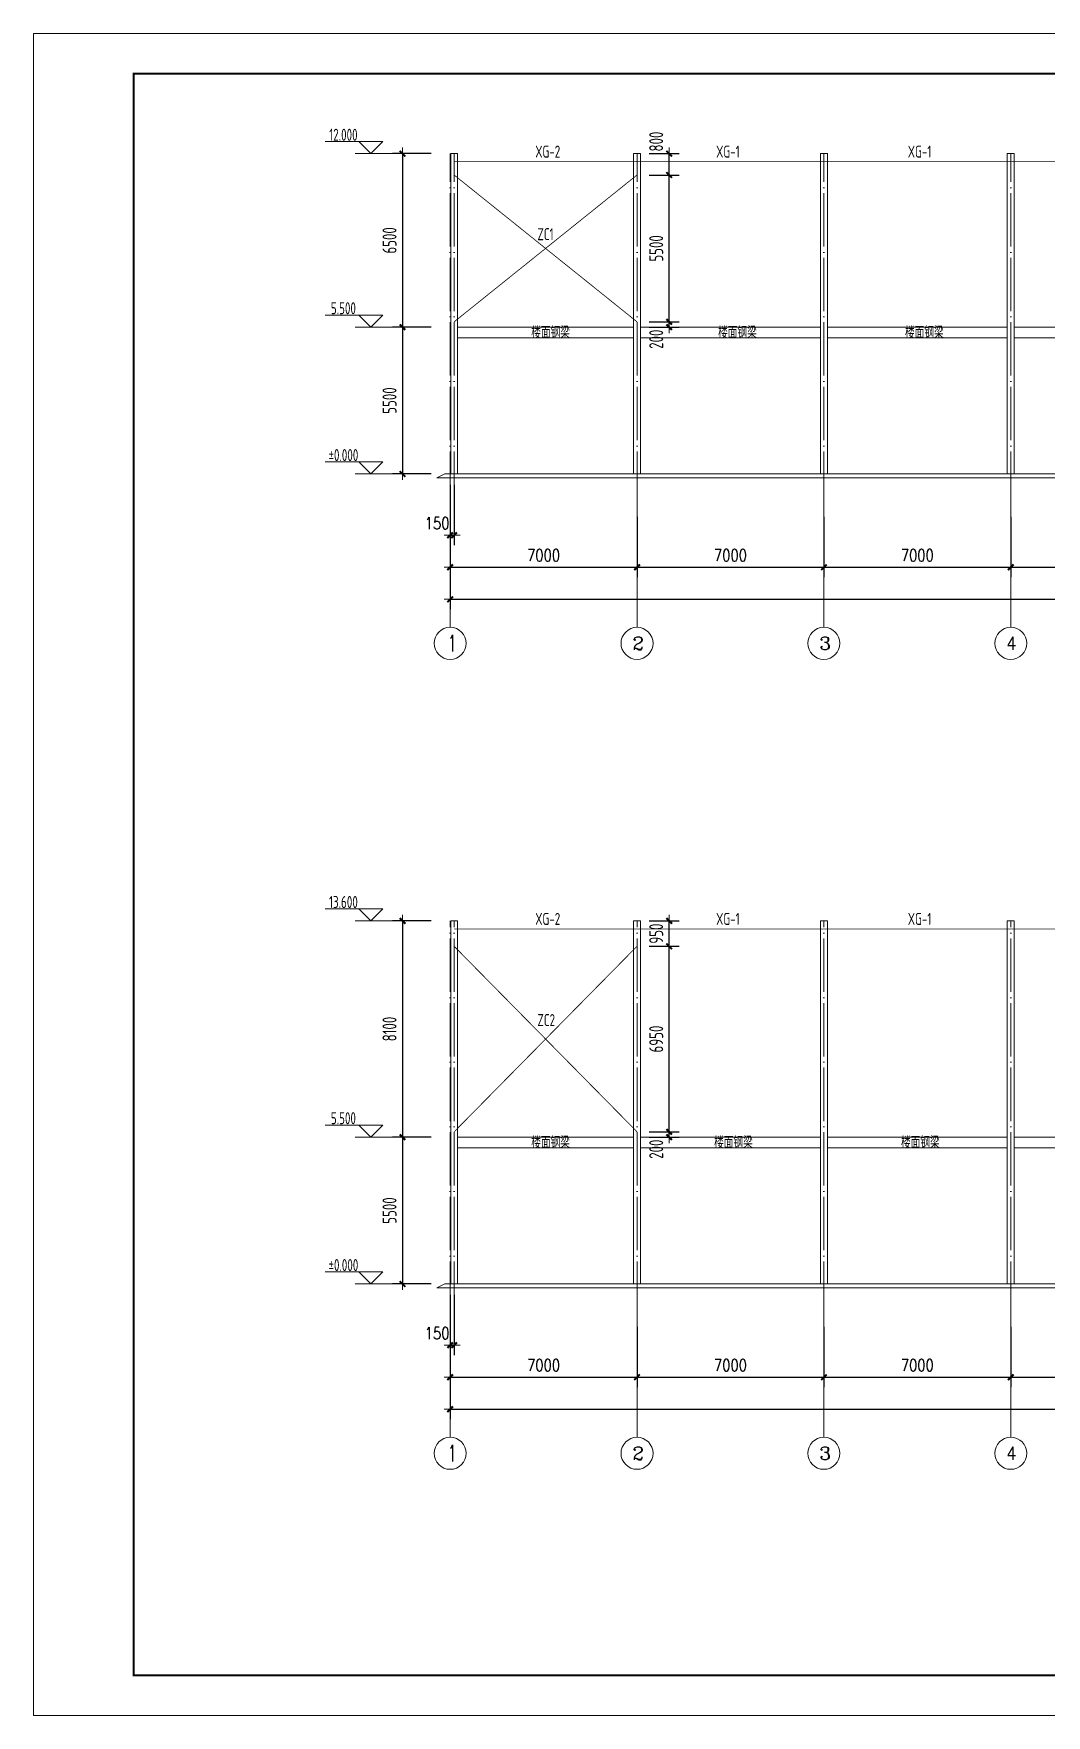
# Model space of a CAD drawing. Header units: millimetres. Extents: x 19781 to 898973, y -947928 to -267362.
# Drawn here: x 293748 to 331684, y -570478 to -507478 of the extents above; entities that cross this region are included whole.
import ezdxf
from ezdxf.enums import TextEntityAlignment as Align

# ---------------------------------------------------------------- set-up
doc = ezdxf.new("R2010")
doc.units = ezdxf.units.MM
doc.header["$LTSCALE"] = 100
doc.linetypes.add('DOTE', pattern=[2.42, 2, -0.2, 0.02, -0.2])
doc.layers.get('0').update_dxf_attribs({"lineweight": 18})
for name, color, linetype, lineweight in [('10', 7, 'Continuous', 18), ('11000', 4, 'Continuous', 18), ('AXIS', 3, 'Continuous', 18), ('AXIS_TEXT', 7, 'Continuous', 18), ('BORDER', 7, 'Continuous', 18), ('DOTE', 1, 'DOTE', 18), ('PUB_DIM', 3, 'Continuous', 18), ('PUB_TEXT', 7, 'Continuous', 18), ('数字', 3, 'Continuous', 20), ('系杆支撑', 2, 'Continuous', 18), ('钢梁', 4, 'Continuous', 5)]:
    doc.layers.add(name, color=color, linetype=linetype, lineweight=lineweight)
doc.styles.add('_TCH_AXIS', font='complex.shx', dxfattribs={"bigfont": 'gbcbig.shx'})
doc.styles.add('COMPLEX', font='complex.shx', dxfattribs={"bigfont": 'gbcbig.shx'})
doc.styles.add('dim_font', font='simplex.shx', dxfattribs={"width": 0.8, "bigfont": 'gbcbig.shx'})
doc.styles.add('TSSD_REIN', font='tssdeng.shx', dxfattribs={"width": 0.7, "bigfont": 'hztxt.shx'})
doc.dimstyles.new('DIMN150', dxfattribs={"dimscale": 1.5, "dimtxt": 300, "dimasz": 1, "dimexe": 250, "dimexo": 300, "dimgap": 150, "dimtad": 1, "dimdec": 0, "dimzin": 0, "dimdsep": 46, "dimtxsty": 'dim_font', "dimblk": '_CAXARROW', "dimcen": 0.09, "dimdle": 2, "dimclrt": 7, "dimadec": 0, "dimazin": 0, "dimtfac": 1, "dimtdec": 0, "dimtix": 1, "dimtmove": 2, "dimatfit": 3, "dimfxl": 1, "dimtolj": 1, "dimtzin": 0, "dimarcsym": 0})

# ---------------------------------------------------------------- blocks, each defined once
blk = doc.blocks.new('_AXISO')
blk.add_circle((0, 0), 0.5)
at = {"layer": 'AXIS_TEXT', "style": 'COMPLEX', "width": 1.04167}
blk.add_attdef('A', (-0.25, -0.28), '', height=0.56, dxfattribs=at)
blk = doc.blocks.new('_DIMX')
blk.add_line((-150, 0), (150, 0))
blk.add_lwpolyline([(-70, -70, 50, 50, 0), (70, 70, 50, 50, 0)], format="xyseb")
blk = doc.blocks.new('*X729')
at = {"layer": 'AXIS', "color": 0, "lineweight": -2, "transparency": 16777216}
for p, q in [((309350, -525581), (309350, -527843)), ((316350, -525581), (316350, -527843)), ((309352, -527468), (316349, -527468))]:
    blk.add_line(p, q, dxfattribs=at)
at = {"layer": 'AXIS', "color": 0, "lineweight": -2, "transparency": 16777216, "xscale": 1.5, "yscale": 1.5, "zscale": 1.5, "rotation": 180}
blk.add_blockref('_DIMX', (309350, -527468), dxfattribs=at)
at = {"layer": 'AXIS', "color": 0, "lineweight": -2, "transparency": 16777216, "xscale": 1.5, "yscale": 1.5, "zscale": 1.5}
blk.add_blockref('_DIMX', (316350, -527468), dxfattribs=at)
at = {"layer": 'AXIS', "color": 7, "transparency": 16777216, "insert": (312850, -527018), "char_height": 450, "width": 3805.71, "attachment_point": 5, "style": 'dim_font'}
blk.add_mtext('7000', dxfattribs=at)
blk = doc.blocks.new('_CAXARROW')
blk.add_hatch(color=0).paths.add_polyline_path([(0, 0), (-1, 0.125), (-1, -0.125)], flags=0)
blk = doc.blocks.new('*X730')
at = {"layer": 'AXIS', "color": 0, "lineweight": -2, "transparency": 16777216}
for p, q in [((316350, -525581), (316350, -527843)), ((323350, -525581), (323350, -527843)), ((316352, -527468), (323349, -527468))]:
    blk.add_line(p, q, dxfattribs=at)
at = {"layer": 'AXIS', "color": 0, "lineweight": -2, "transparency": 16777216, "xscale": 1.5, "yscale": 1.5, "zscale": 1.5, "rotation": 180}
blk.add_blockref('_DIMX', (316350, -527468), dxfattribs=at)
at = {"layer": 'AXIS', "color": 0, "lineweight": -2, "transparency": 16777216, "xscale": 1.5, "yscale": 1.5, "zscale": 1.5}
blk.add_blockref('_DIMX', (323350, -527468), dxfattribs=at)
at = {"layer": 'AXIS', "color": 7, "transparency": 16777216, "insert": (319850, -527018), "char_height": 450, "width": 3805.71, "attachment_point": 5, "style": 'dim_font'}
blk.add_mtext('7000', dxfattribs=at)
blk = doc.blocks.new('*X731')
at = {"layer": 'AXIS', "color": 0, "lineweight": -2, "transparency": 16777216}
for p, q in [((323350, -525581), (323350, -527843)), ((330350, -525581), (330350, -527843)), ((323352, -527468), (330349, -527468))]:
    blk.add_line(p, q, dxfattribs=at)
at = {"layer": 'AXIS', "color": 0, "lineweight": -2, "transparency": 16777216, "xscale": 1.5, "yscale": 1.5, "zscale": 1.5, "rotation": 180}
blk.add_blockref('_DIMX', (323350, -527468), dxfattribs=at)
at = {"layer": 'AXIS', "color": 0, "lineweight": -2, "transparency": 16777216, "xscale": 1.5, "yscale": 1.5, "zscale": 1.5}
blk.add_blockref('_DIMX', (330350, -527468), dxfattribs=at)
at = {"layer": 'AXIS', "color": 7, "transparency": 16777216, "insert": (326850, -527018), "char_height": 450, "width": 3805.71, "attachment_point": 5, "style": 'dim_font'}
blk.add_mtext('7000', dxfattribs=at)
blk = doc.blocks.new('*X732')
at = {"layer": 'AXIS', "color": 0, "lineweight": -2, "transparency": 16777216}
for p, q in [((330350, -525581), (330350, -527843)), ((337350, -525581), (337350, -527843)), ((330352, -527468), (337349, -527468))]:
    blk.add_line(p, q, dxfattribs=at)
at = {"layer": 'AXIS', "color": 0, "lineweight": -2, "transparency": 16777216, "xscale": 1.5, "yscale": 1.5, "zscale": 1.5, "rotation": 180}
blk.add_blockref('_DIMX', (330350, -527468), dxfattribs=at)
at = {"layer": 'AXIS', "color": 0, "lineweight": -2, "transparency": 16777216, "xscale": 1.5, "yscale": 1.5, "zscale": 1.5}
blk.add_blockref('_DIMX', (337350, -527468), dxfattribs=at)
at = {"layer": 'AXIS', "color": 7, "transparency": 16777216, "insert": (333850, -527018), "char_height": 450, "width": 3805.71, "attachment_point": 5, "style": 'dim_font'}
blk.add_mtext('7000', dxfattribs=at)
blk = doc.blocks.new('*X743')
at = {"layer": 'AXIS', "color": 0, "lineweight": -2, "transparency": 16777216}
for p, q in [((309350, -525881), (309350, -529043)), ((407350, -525881), (407350, -529043)), ((309352, -528668), (407349, -528668))]:
    blk.add_line(p, q, dxfattribs=at)
at = {"layer": 'AXIS', "color": 0, "lineweight": -2, "transparency": 16777216, "xscale": 1.5, "yscale": 1.5, "zscale": 1.5, "rotation": 180}
blk.add_blockref('_DIMX', (309350, -528668), dxfattribs=at)
at = {"layer": 'AXIS', "color": 0, "lineweight": -2, "transparency": 16777216, "xscale": 1.5, "yscale": 1.5, "zscale": 1.5}
blk.add_blockref('_DIMX', (407350, -528668), dxfattribs=at)
at = {"layer": 'AXIS', "color": 7, "transparency": 16777216, "insert": (358350, -528218), "char_height": 450, "width": 4834.29, "attachment_point": 5, "style": 'dim_font'}
blk.add_mtext('98000', dxfattribs=at)
blk = doc.blocks.new('*X744')
at = {"layer": 'AXIS', "color": 0, "lineweight": -2, "transparency": 16777216}
for p, q in [((309350, -524381), (309350, -526643)), ((309500, -524381), (309500, -526643)), ((309349, -526268), (309347, -526268)), ((309350, -526268), (309500, -526268)), ((309502, -526268), (309503, -526268))]:
    blk.add_line(p, q, dxfattribs=at)
at = {"layer": 'AXIS', "color": 0, "lineweight": -2, "transparency": 16777216, "xscale": 1.5, "yscale": 1.5, "zscale": 1.5}
blk.add_blockref('_DIMX', (309350, -526268), dxfattribs=at)
at = {"layer": 'AXIS', "color": 0, "lineweight": -2, "transparency": 16777216, "xscale": 1.5, "yscale": 1.5, "zscale": 1.5, "rotation": 180}
blk.add_blockref('_DIMX', (309500, -526268), dxfattribs=at)
at = {"layer": 'AXIS', "color": 7, "transparency": 16777216, "insert": (308862, -525818), "char_height": 450, "width": 2622.86, "attachment_point": 5, "style": 'dim_font'}
blk.add_mtext('150', dxfattribs=at)
blk = doc.blocks.new('*X882')
at = {"layer": 'AXIS', "color": 0, "lineweight": -2, "transparency": 16777216}
for p, q in [((308638, -511974), (307191, -511974)), ((307566, -511975), (307566, -518472)), ((308638, -518474), (307191, -518474))]:
    blk.add_line(p, q, dxfattribs=at)
at = {"layer": 'AXIS', "color": 0, "lineweight": -2, "transparency": 16777216, "xscale": 1.5, "yscale": 1.5, "zscale": 1.5}
for p, rotation in [((307566, -511974), 90), ((307566, -518474), 270)]:
    blk.add_blockref('_DIMX', p, dxfattribs=dict(at, rotation=rotation))
at = {"layer": 'AXIS', "color": 7, "transparency": 16777216, "insert": (307079, -515224), "char_height": 525, "width": 3832.5, "attachment_point": 5, "rotation": 90, "style": 'TSSD_REIN'}
blk.add_mtext('6500', dxfattribs=at)
blk = doc.blocks.new('*X883')
at = {"layer": 'AXIS', "color": 0, "lineweight": -2, "transparency": 16777216}
for p, q in [((308638, -518474), (307191, -518474)), ((307566, -518475), (307566, -523972)), ((308638, -523974), (307191, -523974))]:
    blk.add_line(p, q, dxfattribs=at)
at = {"layer": 'AXIS', "color": 0, "lineweight": -2, "transparency": 16777216, "xscale": 1.5, "yscale": 1.5, "zscale": 1.5}
for p, rotation in [((307566, -518474), 90), ((307566, -523974), 270)]:
    blk.add_blockref('_DIMX', p, dxfattribs=dict(at, rotation=rotation))
at = {"layer": 'AXIS', "color": 7, "transparency": 16777216, "insert": (307079, -521224), "char_height": 525, "width": 3885, "attachment_point": 5, "rotation": 90, "style": 'TSSD_REIN'}
blk.add_mtext('5500', dxfattribs=at)
blk = doc.blocks.new('*X884')
at = {"layer": 'AXIS', "color": 0, "lineweight": -2, "transparency": 16777216}
for p, q in [((316800, -511974), (317930, -511974)), ((317555, -512772), (317555, -511976)), ((316800, -512774), (317930, -512774))]:
    blk.add_line(p, q, dxfattribs=at)
at = {"layer": 'AXIS', "color": 0, "lineweight": -2, "transparency": 16777216, "xscale": 1.5, "yscale": 1.5, "zscale": 1.5}
for p, rotation in [((317555, -511974), 90), ((317555, -512774), 270)]:
    blk.add_blockref('_DIMX', p, dxfattribs=dict(at, rotation=rotation))
at = {"layer": 'AXIS', "color": 7, "transparency": 16777216, "insert": (317068, -511522), "char_height": 525, "width": 2835, "attachment_point": 5, "rotation": 90, "style": 'TSSD_REIN'}
blk.add_mtext('800', dxfattribs=at)
blk = doc.blocks.new('*X885')
at = {"layer": 'AXIS', "color": 0, "lineweight": -2, "transparency": 16777216}
for p, q in [((316800, -512774), (317930, -512774)), ((317555, -518272), (317555, -512776)), ((316800, -518274), (317930, -518274))]:
    blk.add_line(p, q, dxfattribs=at)
at = {"layer": 'AXIS', "color": 0, "lineweight": -2, "transparency": 16777216, "xscale": 1.5, "yscale": 1.5, "zscale": 1.5}
for p, rotation in [((317555, -512774), 90), ((317555, -518274), 270)]:
    blk.add_blockref('_DIMX', p, dxfattribs=dict(at, rotation=rotation))
at = {"layer": 'AXIS', "color": 7, "transparency": 16777216, "insert": (317068, -515524), "char_height": 525, "width": 3885, "attachment_point": 5, "rotation": 90, "style": 'TSSD_REIN'}
blk.add_mtext('5500', dxfattribs=at)
blk = doc.blocks.new('*X886')
at = {"layer": 'AXIS', "color": 0, "lineweight": -2, "transparency": 16777216}
for p, q in [((316800, -518274), (317930, -518274)), ((316800, -518474), (317930, -518474)), ((317555, -518272), (317555, -518271)), ((317555, -518474), (317555, -518274)), ((317555, -518476), (317555, -518477))]:
    blk.add_line(p, q, dxfattribs=at)
at = {"layer": 'AXIS', "color": 0, "lineweight": -2, "transparency": 16777216, "xscale": 1.5, "yscale": 1.5, "zscale": 1.5}
for p, rotation in [((317555, -518274), 270), ((317555, -518474), 90)]:
    blk.add_blockref('_DIMX', p, dxfattribs=dict(at, rotation=rotation))
at = {"layer": 'AXIS', "color": 7, "transparency": 16777216, "insert": (317068, -518926), "char_height": 525, "width": 2835, "attachment_point": 5, "rotation": 90, "style": 'TSSD_REIN'}
blk.add_mtext('200', dxfattribs=at)
blk = doc.blocks.new('*X887')
at = {"layer": 'AXIS', "color": 0, "lineweight": -2, "transparency": 16777216}
for p, q in [((309350, -555924), (309350, -558186)), ((316350, -555924), (316350, -558186)), ((309352, -557811), (316349, -557811))]:
    blk.add_line(p, q, dxfattribs=at)
at = {"layer": 'AXIS', "color": 0, "lineweight": -2, "transparency": 16777216, "xscale": 1.5, "yscale": 1.5, "zscale": 1.5, "rotation": 180}
blk.add_blockref('_DIMX', (309350, -557811), dxfattribs=at)
at = {"layer": 'AXIS', "color": 0, "lineweight": -2, "transparency": 16777216, "xscale": 1.5, "yscale": 1.5, "zscale": 1.5}
blk.add_blockref('_DIMX', (316350, -557811), dxfattribs=at)
at = {"layer": 'AXIS', "color": 7, "transparency": 16777216, "insert": (312850, -557361), "char_height": 450, "width": 3805.71, "attachment_point": 5, "style": 'dim_font'}
blk.add_mtext('7000', dxfattribs=at)
blk = doc.blocks.new('*X888')
at = {"layer": 'AXIS', "color": 0, "lineweight": -2, "transparency": 16777216}
for p, q in [((316350, -555924), (316350, -558186)), ((323350, -555924), (323350, -558186)), ((316352, -557811), (323349, -557811))]:
    blk.add_line(p, q, dxfattribs=at)
at = {"layer": 'AXIS', "color": 0, "lineweight": -2, "transparency": 16777216, "xscale": 1.5, "yscale": 1.5, "zscale": 1.5, "rotation": 180}
blk.add_blockref('_DIMX', (316350, -557811), dxfattribs=at)
at = {"layer": 'AXIS', "color": 0, "lineweight": -2, "transparency": 16777216, "xscale": 1.5, "yscale": 1.5, "zscale": 1.5}
blk.add_blockref('_DIMX', (323350, -557811), dxfattribs=at)
at = {"layer": 'AXIS', "color": 7, "transparency": 16777216, "insert": (319850, -557361), "char_height": 450, "width": 3805.71, "attachment_point": 5, "style": 'dim_font'}
blk.add_mtext('7000', dxfattribs=at)
blk = doc.blocks.new('*X889')
at = {"layer": 'AXIS', "color": 0, "lineweight": -2, "transparency": 16777216}
for p, q in [((323350, -555924), (323350, -558186)), ((330350, -555924), (330350, -558186)), ((323352, -557811), (330349, -557811))]:
    blk.add_line(p, q, dxfattribs=at)
at = {"layer": 'AXIS', "color": 0, "lineweight": -2, "transparency": 16777216, "xscale": 1.5, "yscale": 1.5, "zscale": 1.5, "rotation": 180}
blk.add_blockref('_DIMX', (323350, -557811), dxfattribs=at)
at = {"layer": 'AXIS', "color": 0, "lineweight": -2, "transparency": 16777216, "xscale": 1.5, "yscale": 1.5, "zscale": 1.5}
blk.add_blockref('_DIMX', (330350, -557811), dxfattribs=at)
at = {"layer": 'AXIS', "color": 7, "transparency": 16777216, "insert": (326850, -557361), "char_height": 450, "width": 3805.71, "attachment_point": 5, "style": 'dim_font'}
blk.add_mtext('7000', dxfattribs=at)
blk = doc.blocks.new('*X890')
at = {"layer": 'AXIS', "color": 0, "lineweight": -2, "transparency": 16777216}
for p, q in [((330350, -555924), (330350, -558186)), ((337350, -555924), (337350, -558186)), ((330352, -557811), (337349, -557811))]:
    blk.add_line(p, q, dxfattribs=at)
at = {"layer": 'AXIS', "color": 0, "lineweight": -2, "transparency": 16777216, "xscale": 1.5, "yscale": 1.5, "zscale": 1.5, "rotation": 180}
blk.add_blockref('_DIMX', (330350, -557811), dxfattribs=at)
at = {"layer": 'AXIS', "color": 0, "lineweight": -2, "transparency": 16777216, "xscale": 1.5, "yscale": 1.5, "zscale": 1.5}
blk.add_blockref('_DIMX', (337350, -557811), dxfattribs=at)
at = {"layer": 'AXIS', "color": 7, "transparency": 16777216, "insert": (333850, -557361), "char_height": 450, "width": 3805.71, "attachment_point": 5, "style": 'dim_font'}
blk.add_mtext('7000', dxfattribs=at)
blk = doc.blocks.new('*X901')
at = {"layer": 'AXIS', "color": 0, "lineweight": -2, "transparency": 16777216}
for p, q in [((309350, -556224), (309350, -559386)), ((407350, -556224), (407350, -559386)), ((309352, -559011), (407349, -559011))]:
    blk.add_line(p, q, dxfattribs=at)
at = {"layer": 'AXIS', "color": 0, "lineweight": -2, "transparency": 16777216, "xscale": 1.5, "yscale": 1.5, "zscale": 1.5, "rotation": 180}
blk.add_blockref('_DIMX', (309350, -559011), dxfattribs=at)
at = {"layer": 'AXIS', "color": 0, "lineweight": -2, "transparency": 16777216, "xscale": 1.5, "yscale": 1.5, "zscale": 1.5}
blk.add_blockref('_DIMX', (407350, -559011), dxfattribs=at)
at = {"layer": 'AXIS', "color": 7, "transparency": 16777216, "insert": (358350, -558561), "char_height": 450, "width": 4834.29, "attachment_point": 5, "style": 'dim_font'}
blk.add_mtext('98000', dxfattribs=at)
blk = doc.blocks.new('*X902')
at = {"layer": 'AXIS', "color": 0, "lineweight": -2, "transparency": 16777216}
for p, q in [((309350, -554724), (309350, -556986)), ((309500, -554724), (309500, -556986)), ((309349, -556611), (309347, -556611)), ((309350, -556611), (309500, -556611)), ((309502, -556611), (309503, -556611))]:
    blk.add_line(p, q, dxfattribs=at)
at = {"layer": 'AXIS', "color": 0, "lineweight": -2, "transparency": 16777216, "xscale": 1.5, "yscale": 1.5, "zscale": 1.5}
blk.add_blockref('_DIMX', (309350, -556611), dxfattribs=at)
at = {"layer": 'AXIS', "color": 0, "lineweight": -2, "transparency": 16777216, "xscale": 1.5, "yscale": 1.5, "zscale": 1.5, "rotation": 180}
blk.add_blockref('_DIMX', (309500, -556611), dxfattribs=at)
at = {"layer": 'AXIS', "color": 7, "transparency": 16777216, "insert": (308862, -556161), "char_height": 450, "width": 2622.86, "attachment_point": 5, "style": 'dim_font'}
blk.add_mtext('150', dxfattribs=at)
blk = doc.blocks.new('*X904')
at = {"layer": 'AXIS', "color": 0, "lineweight": -2, "transparency": 16777216}
for p, q in [((308638, -540717), (307191, -540717)), ((307566, -540718), (307566, -548815)), ((308638, -548817), (307191, -548817))]:
    blk.add_line(p, q, dxfattribs=at)
at = {"layer": 'AXIS', "color": 0, "lineweight": -2, "transparency": 16777216, "xscale": 1.5, "yscale": 1.5, "zscale": 1.5}
for p, rotation in [((307566, -540717), 90), ((307566, -548817), 270)]:
    blk.add_blockref('_DIMX', p, dxfattribs=dict(at, rotation=rotation))
at = {"layer": 'AXIS', "color": 7, "transparency": 16777216, "insert": (307079, -544767), "char_height": 525, "width": 3885, "attachment_point": 5, "rotation": 90, "style": 'TSSD_REIN'}
blk.add_mtext('8100', dxfattribs=at)
blk = doc.blocks.new('*X905')
at = {"layer": 'AXIS', "color": 0, "lineweight": -2, "transparency": 16777216}
for p, q in [((308638, -548817), (307191, -548817)), ((307566, -548818), (307566, -554316)), ((308638, -554317), (307191, -554317))]:
    blk.add_line(p, q, dxfattribs=at)
at = {"layer": 'AXIS', "color": 0, "lineweight": -2, "transparency": 16777216, "xscale": 1.5, "yscale": 1.5, "zscale": 1.5}
for p, rotation in [((307566, -548817), 90), ((307566, -554317), 270)]:
    blk.add_blockref('_DIMX', p, dxfattribs=dict(at, rotation=rotation))
at = {"layer": 'AXIS', "color": 7, "transparency": 16777216, "insert": (307079, -551567), "char_height": 525, "width": 3885, "attachment_point": 5, "rotation": 90, "style": 'TSSD_REIN'}
blk.add_mtext('5500', dxfattribs=at)
blk = doc.blocks.new('*X906')
at = {"layer": 'AXIS', "color": 0, "lineweight": -2, "transparency": 16777216}
for p, q in [((316800, -541667), (317930, -541667)), ((317555, -548616), (317555, -541668)), ((316800, -548617), (317930, -548617))]:
    blk.add_line(p, q, dxfattribs=at)
at = {"layer": 'AXIS', "color": 0, "lineweight": -2, "transparency": 16777216, "xscale": 1.5, "yscale": 1.5, "zscale": 1.5}
for p, rotation in [((317555, -541667), 90), ((317555, -548617), 270)]:
    blk.add_blockref('_DIMX', p, dxfattribs=dict(at, rotation=rotation))
at = {"layer": 'AXIS', "color": 7, "transparency": 16777216, "insert": (317068, -545142), "char_height": 525, "width": 3832.5, "attachment_point": 5, "rotation": 90, "style": 'TSSD_REIN'}
blk.add_mtext('6950', dxfattribs=at)
blk = doc.blocks.new('*X907')
at = {"layer": 'AXIS', "color": 0, "lineweight": -2, "transparency": 16777216}
for p, q in [((316800, -548617), (317930, -548617)), ((317555, -548616), (317555, -548614)), ((317555, -548817), (317555, -548617)), ((316800, -548817), (317930, -548817)), ((317555, -548818), (317555, -548820))]:
    blk.add_line(p, q, dxfattribs=at)
at = {"layer": 'AXIS', "color": 0, "lineweight": -2, "transparency": 16777216, "xscale": 1.5, "yscale": 1.5, "zscale": 1.5}
for p, rotation in [((317555, -548617), 270), ((317555, -548817), 90)]:
    blk.add_blockref('_DIMX', p, dxfattribs=dict(at, rotation=rotation))
at = {"layer": 'AXIS', "color": 7, "transparency": 16777216, "insert": (317068, -549269), "char_height": 525, "width": 2835, "attachment_point": 5, "rotation": 90, "style": 'TSSD_REIN'}
blk.add_mtext('200', dxfattribs=at)
blk = doc.blocks.new('*X908')
at = {"layer": 'AXIS', "color": 0, "lineweight": -2, "transparency": 16777216}
for p, q in [((316800, -540717), (317930, -540717)), ((317555, -540716), (317555, -540714)), ((317555, -541667), (317555, -540717)), ((316800, -541667), (317930, -541667)), ((317555, -541668), (317555, -541670))]:
    blk.add_line(p, q, dxfattribs=at)
at = {"layer": 'AXIS', "color": 0, "lineweight": -2, "transparency": 16777216, "xscale": 1.5, "yscale": 1.5, "zscale": 1.5}
for p, rotation in [((317555, -540717), 270), ((317555, -541667), 90)]:
    blk.add_blockref('_DIMX', p, dxfattribs=dict(at, rotation=rotation))
at = {"layer": 'AXIS', "color": 7, "transparency": 16777216, "insert": (317068, -541192), "char_height": 525, "width": 2835, "attachment_point": 5, "rotation": 90, "style": 'TSSD_REIN'}
blk.add_mtext('950', dxfattribs=at)

msp = doc.modelspace()

# ---------------------------------------------------------------- linework, layer by layer
at = {"layer": '10', "ltscale": 100}
for points in [[(309370.21, -511974), (309630.21, -511974), (309630.21, -523974), (309370.21, -523974)], [(316220.21, -511974), (316480.21, -511974), (316480.21, -523974), (316220.21, -523974)], [(323220.21, -511974), (323480.21, -511974), (323480.21, -523974), (323220.21, -523974)], [(330220.21, -511974), (330480.21, -511974), (330480.21, -523974), (330220.21, -523974)], [(309370.21, -540717), (309630.21, -540717), (309630.21, -554317), (309370.21, -554317)], [(316220.21, -540717), (316480.21, -540717), (316480.21, -554317), (316220.21, -554317)], [(323220.21, -540717), (323480.21, -540717), (323480.21, -554317), (323220.21, -554317)], [(330220.21, -540717), (330480.21, -540717), (330480.21, -554317), (330220.21, -554317)]]:
    msp.add_lwpolyline(points, close=True, dxfattribs=at)
at = {"layer": '11000', "ltscale": 100}
for points in [[(309150.21, -523974), (407550.21, -523974), (407850.21, -524124), (308850.21, -524124)], [(309150.21, -554317), (407550.21, -554317), (407850.21, -554467), (308850.21, -554467)]]:
    msp.add_lwpolyline(points, close=True, dxfattribs=at)
at = {"layer": 'AXIS'}
for p, q in [((309350.21, -525131), (309350.21, -529718)), ((316350.21, -525131), (316350.21, -529718)), ((323350.21, -525131), (323350.21, -529718)), ((330350.21, -525131), (330350.21, -529718)), ((309350.21, -555474), (309350.21, -560061)), ((316350.21, -555474), (316350.21, -560061)), ((323350.21, -555474), (323350.21, -560061)), ((330350.21, -555474), (330350.21, -560061))]:
    msp.add_line(p, q, dxfattribs=at)
at = {"layer": 'BORDER'}
msp.add_lwpolyline([(293748, -570478), (293748, -507478), (427398, -507478), (427398, -570478)], close=True, dxfattribs=at)
msp.add_lwpolyline([(297498, -568978, 75, 75, 0), (297498, -508978, 75, 75, 0), (425898, -508978, 75, 75, 0), (425898, -568978, 75, 75, 0)], format="xyseb", close=True, dxfattribs=at)
at = {"layer": 'DOTE', "linetype": 'DOTE', "ltscale": 10}
for p, q in [((309350.21, -525131), (309350.21, -511974)), ((309500.21, -525131), (309500.21, -511974)), ((316350.21, -525131), (316350.21, -511974)), ((323350.21, -525131), (323350.21, -511974)), ((330350.21, -525131), (330350.21, -511974)), ((309350.21, -555474), (309350.21, -540717)), ((309500.21, -555474), (309500.21, -540717)), ((316350.21, -555474), (316350.21, -540717)), ((323350.21, -555474), (323350.21, -540717)), ((330350.21, -555474), (330350.21, -540717))]:
    msp.add_line(p, q, dxfattribs=at)
at = {"layer": 'PUB_DIM', "color": 3, "linetype": 'Continuous'}
for p, q in [((306831.18, -511523.87), (304672.21, -511523.87)), ((305930.91, -511523.87), (306381.04, -511974)), ((306381.04, -511974), (306831.18, -511523.87)), ((306831.18, -518023.87), (304672.21, -518023.87)), ((305930.91, -518023.87), (306381.04, -518474)), ((306381.04, -518474), (306831.18, -518023.87)), ((306831.18, -523523.87), (304672.21, -523523.87)), ((305930.91, -523523.87), (306381.04, -523974)), ((306381.04, -523974), (306831.18, -523523.87)), ((306831.18, -540266.87), (304672.21, -540266.87)), ((305930.91, -540266.87), (306381.04, -540717)), ((306381.04, -540717), (306831.18, -540266.87)), ((306831.18, -548366.87), (304672.21, -548366.87)), ((305930.91, -548366.87), (306381.04, -548817)), ((306381.04, -548817), (306831.18, -548366.87)), ((306831.18, -553866.87), (304672.21, -553866.87)), ((305930.91, -553866.87), (306381.04, -554317)), ((306381.04, -554317), (306831.18, -553866.87))]:
    msp.add_line(p, q, dxfattribs=at)
at = {"layer": 'PUB_TEXT', "color": 3, "linetype": 'Continuous'}
for p, q in [((305794.92, -511974), (307660.21, -511974)), ((305794.92, -518474), (307660.21, -518474)), ((305794.92, -523974), (307660.21, -523974)), ((305794.92, -540717), (307660.21, -540717)), ((305794.92, -548817), (307660.21, -548817)), ((305794.92, -554317), (307660.21, -554317))]:
    msp.add_line(p, q, dxfattribs=at)
at = {"layer": '系杆支撑'}
for points in [[(309500.21, -512274, 30, 30, 0), (407200.21, -512274, 30, 30, 0)], [(309500.21, -512774, 30, 30, 0), (316350.21, -518274, 30, 30, 0)], [(316350.21, -512774, 30, 30, 0), (309500.21, -518274, 30, 30, 0)], [(309500.21, -541017, 30, 30, 0), (407200.21, -541017, 30, 30, 0)], [(309500.21, -541667, 30, 30, 0), (316350.21, -548617, 30, 30, 0)], [(316350.21, -541667, 30, 30, 0), (309500.21, -548617, 30, 30, 0)]]:
    msp.add_lwpolyline(points, format="xyseb", dxfattribs=at)
at = {"layer": '钢梁', "ltscale": 100}
for points in [[(309630.21, -518874), (309630.21, -518474), (316220.21, -518474), (316220.21, -518874)], [(316480.21, -518874), (316480.21, -518474), (323220.21, -518474), (323220.21, -518874)], [(323480.21, -518874), (323480.21, -518474), (330220.21, -518474), (330220.21, -518874)], [(330480.21, -518874), (330480.21, -518474), (337220.21, -518474), (337220.21, -518874)], [(309630.21, -549217), (309630.21, -548817), (316220.21, -548817), (316220.21, -549217)], [(316480.21, -549217), (316480.21, -548817), (323220.21, -548817), (323220.21, -549217)], [(323480.21, -549217), (323480.21, -548817), (330220.21, -548817), (330220.21, -549217)], [(330480.21, -549217), (330480.21, -548817), (337220.21, -548817), (337220.21, -549217)]]:
    msp.add_lwpolyline(points, close=True, dxfattribs=at)

# ---------------------------------------------------------------- block references
at = {"layer": 'AXIS'}
ref = msp.add_blockref('_AXISO', (309350.21, -530318), dxfattribs=dict(at, xscale=1200, yscale=1200, zscale=1200))
ref.add_attrib('A', '1', (309275.87, -530630.19), dxfattribs={"layer": 'AXIS_TEXT', "height": 624.39, "style": '_TCH_AXIS', "width": 0.555556})
ref = msp.add_blockref('_AXISO', (316350.21, -530318), dxfattribs=dict(at, xscale=1200, yscale=1200, zscale=1200))
ref.add_attrib('A', '2', (316185.81, -530564.59), dxfattribs={"layer": 'AXIS_TEXT', "height": 493.19, "style": '_TCH_AXIS'})
ref = msp.add_blockref('_AXISO', (323350.21, -530318), dxfattribs=dict(at, xscale=1200, yscale=1200, zscale=1200))
ref.add_attrib('A', '3', (323185.81, -530564.59), dxfattribs={"layer": 'AXIS_TEXT', "height": 493.19, "style": '_TCH_AXIS'})
ref = msp.add_blockref('_AXISO', (330350.21, -530318), dxfattribs=dict(at, xscale=1200, yscale=1200, zscale=1200))
ref.add_attrib('A', '4', (330178.51, -530558.37), dxfattribs={"layer": 'AXIS_TEXT', "height": 480.75, "style": '_TCH_AXIS', "width": 0.9375})
ref = msp.add_blockref('_AXISO', (309350.21, -560661), dxfattribs=dict(at, xscale=1200, yscale=1200, zscale=1200))
ref.add_attrib('A', '1', (309275.87, -560973.19), dxfattribs={"layer": 'AXIS_TEXT', "height": 624.39, "style": '_TCH_AXIS', "width": 0.555556})
ref = msp.add_blockref('_AXISO', (316350.21, -560661), dxfattribs=dict(at, xscale=1200, yscale=1200, zscale=1200))
ref.add_attrib('A', '2', (316185.81, -560907.59), dxfattribs={"layer": 'AXIS_TEXT', "height": 493.19, "style": '_TCH_AXIS'})
ref = msp.add_blockref('_AXISO', (323350.21, -560661), dxfattribs=dict(at, xscale=1200, yscale=1200, zscale=1200))
ref.add_attrib('A', '3', (323185.81, -560907.59), dxfattribs={"layer": 'AXIS_TEXT', "height": 493.19, "style": '_TCH_AXIS'})
ref = msp.add_blockref('_AXISO', (330350.21, -560661), dxfattribs=dict(at, xscale=1200, yscale=1200, zscale=1200))
ref.add_attrib('A', '4', (330178.51, -560901.37), dxfattribs={"layer": 'AXIS_TEXT', "height": 480.75, "style": '_TCH_AXIS', "width": 0.9375})

# ---------------------------------------------------------------- texts
at = {"layer": 'PUB_DIM', "color": 2, "linetype": 'Continuous', "style": 'TSSD_REIN', "width": 0.7}
for s, p in [('12.000', (305351.54, -511265.71)), ('5.500', (305351.54, -517765.71)), ('%%P0.000', (305351.54, -523265.71)), ('13.600', (305351.54, -540008.71)), ('5.500', (305351.54, -548108.71)), ('%%P0.000', (305351.54, -553608.71))]:
    msp.add_text(s, height=450.135, dxfattribs=at).set_placement(p, align=Align.MIDDLE_CENTER)
at = {"layer": '数字', "ltscale": 100, "style": 'TSSD_REIN', "width": 0.7}
for s, p in [('XG-2', (312537.7, -512122.78)), ('XG-1', (319313.7, -512122.78)), ('XG-1', (326494.7, -512122.78)), ('ZC1', (312621.7, -515215.78)), ('楼面钢梁', (312387.7, -518896.78)), ('楼面钢梁', (319387.7, -518896.78)), ('楼面钢梁', (326387.7, -518896.78)), ('XG-2', (312537.7, -540865.78)), ('XG-1', (319313.7, -540865.78)), ('XG-1', (326494.7, -540865.78)), ('ZC2', (312621.7, -544654.78)), ('楼面钢梁', (312387.7, -549239.78)), ('楼面钢梁', (319237.7, -549239.78)), ('楼面钢梁', (326237.7, -549239.78))]:
    msp.add_text(s, height=450, dxfattribs=at).set_placement(p)

# ---------------------------------------------------------------- dimensions: what is measured, and where the dimension line sits
at = {"layer": 'AXIS'}
for base, p1, p2, picture, middle in [((317555.21, -511974), (316350.21, -512774), (316350.21, -511974), '*X884', (317067.71, -511522.37)), ((317555.21, -518274), (316350.21, -518474), (316350.21, -518274), '*X886', (317067.71, -518925.63)), ((317555.21, -548617), (316350.21, -548817), (316350.21, -548617), '*X907', (317067.71, -549268.63))]:
    dim = msp.add_linear_dim(base=base, p1=p1, p2=p2, angle=90, dimstyle='DIMN150', override={"dimtxt": 350, "dimtxsty": 'TSSD_REIN', "dimsah": 1, "dimtzin": 0}, dxfattribs=at)
    dim.commit()
    dim.dimension.update_dxf_attribs({"geometry": picture, "text_midpoint": middle, "dimtype": 160})
for base, p1, p2, angle, picture, middle in [((307566.21, -518474), (309088.21, -511974), (309088.21, -518474), 270, '*X882', (307078.71, -515224)), ((317555.21, -512774), (316350.21, -518274), (316350.21, -512774), 90, '*X885', (317067.71, -515524)), ((307566.21, -523974), (309088.21, -518474), (309088.21, -523974), 270, '*X883', (307078.71, -521224)), ((317555.21, -540717), (316350.21, -541667), (316350.21, -540717), 90, '*X908', (317067.71, -541192)), ((307566.21, -548817), (309088.21, -540717), (309088.21, -548817), 270, '*X904', (307078.71, -544767)), ((317555.21, -541667), (316350.21, -548617), (316350.21, -541667), 90, '*X906', (317067.71, -545142)), ((307566.21, -554317), (309088.21, -548817), (309088.21, -554317), 270, '*X905', (307078.71, -551567))]:
    dim = msp.add_linear_dim(base=base, p1=p1, p2=p2, angle=angle, dimstyle='DIMN150', override={"dimtxt": 350, "dimtxsty": 'TSSD_REIN', "dimsah": 1, "dimtzin": 0}, dxfattribs=at)
    dim.commit()
    dim.dimension.update_dxf_attribs({"geometry": picture, "text_midpoint": middle})
for base, p1, p2, picture, middle in [((309500.21, -526268), (309350.21, -523931), (309500.21, -523931), '*X744', (308861.64, -525818)), ((309500.21, -556611), (309350.21, -554274), (309500.21, -554274), '*X902', (308861.64, -556161))]:
    dim = msp.add_linear_dim(base=base, p1=p1, p2=p2, dimstyle='DIMN150', override={"dimsah": 1, "dimtzin": 0}, dxfattribs=at)
    dim.commit()
    dim.dimension.update_dxf_attribs({"geometry": picture, "text_midpoint": middle, "dimtype": 160})
for base, p1, p2, picture, middle in [((316350.21, -527468), (309350.21, -525131), (316350.21, -525131), '*X729', (312850.21, -527018)), ((323350.21, -527468), (316350.21, -525131), (323350.21, -525131), '*X730', (319850.21, -527018)), ((330350.21, -527468), (323350.21, -525131), (330350.21, -525131), '*X731', (326850.21, -527018)), ((337350.21, -527468), (330350.21, -525131), (337350.21, -525131), '*X732', (333850.21, -527018)), ((407350.21, -528668), (309350.21, -525431), (407350.21, -525431), '*X743', (358350.21, -528218)), ((316350.21, -557811), (309350.21, -555474), (316350.21, -555474), '*X887', (312850.21, -557361)), ((323350.21, -557811), (316350.21, -555474), (323350.21, -555474), '*X888', (319850.21, -557361)), ((330350.21, -557811), (323350.21, -555474), (330350.21, -555474), '*X889', (326850.21, -557361)), ((337350.21, -557811), (330350.21, -555474), (337350.21, -555474), '*X890', (333850.21, -557361)), ((407350.21, -559011), (309350.21, -555774), (407350.21, -555774), '*X901', (358350.21, -558561))]:
    dim = msp.add_linear_dim(base=base, p1=p1, p2=p2, dimstyle='DIMN150', override={"dimsah": 1, "dimtzin": 0}, dxfattribs=at)
    dim.commit()
    dim.dimension.update_dxf_attribs({"geometry": picture, "text_midpoint": middle})

doc.saveas('drawing.dxf')
